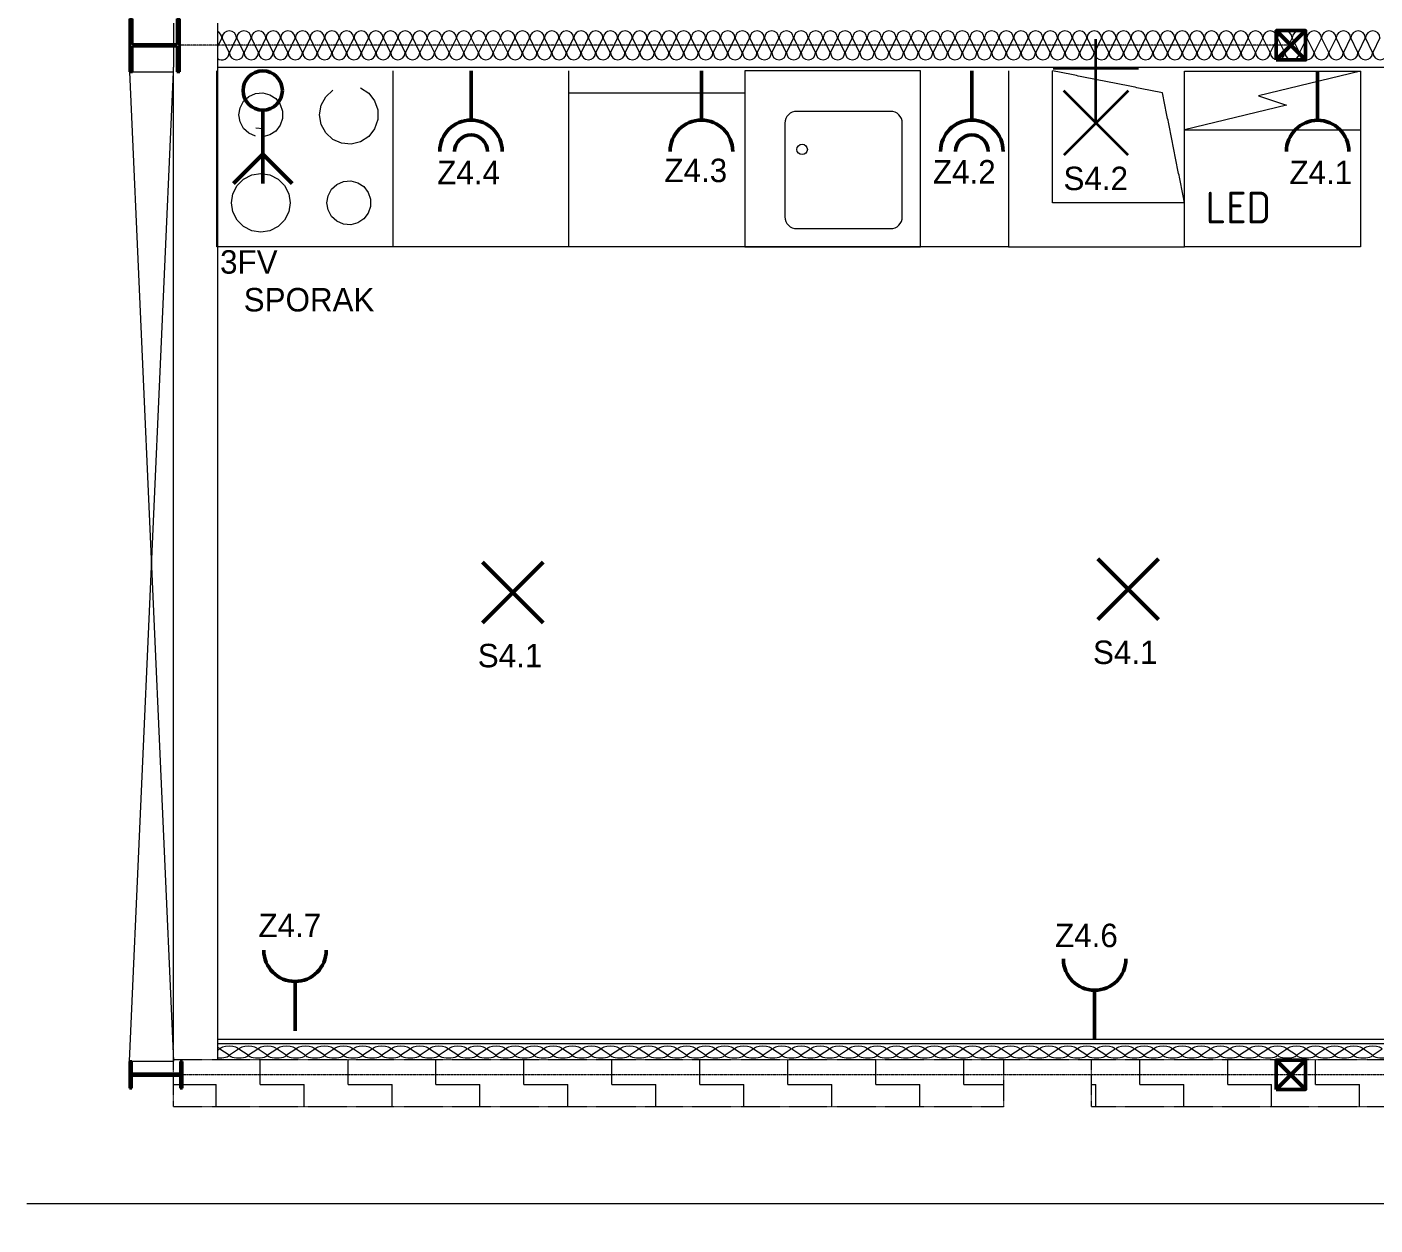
# Model space of a CAD drawing. Header units: millimetres. Extents: x -161860 to 123476, y 58544 to 168458.
# Drawn here: x -161860 to -126133, y 99152 to 130897 of the extents above; entities that cross this region are included whole.
import ezdxf
from ezdxf.enums import TextEntityAlignment as Align

# ---------------------------------------------------------------- set-up
doc = ezdxf.new("R2010")
doc.units = ezdxf.units.MM
doc.linetypes.add('Carkovana', pattern=[0.21, 0.15, -0.06])
doc.linetypes.add('Cerchovana 2x', pattern=[0.5, 0.3, -0.1, 0, -0.1])
for name, color, linetype, lineweight in [('_HS průvlaky', 255, 'Continuous', 5), ('_OP opláštění 1', 255, 'Continuous', 5), ('_V výplně 1', 255, 'Continuous', 5), ('DPS - OCEL SLOUPKY 5NP', 7, 'Continuous', 25), ('DPS 5NP kce návrh', 7, 'Continuous', 25), ('ELEKTRO', 7, 'Continuous', 50), ('ESI_rozpiska', 7, 'Continuous', 20), ('ESI_svítidla', 50, 'Continuous', 35)]:
    doc.layers.add(name, color=color, linetype=linetype, lineweight=lineweight)
doc.styles.add('ARIAL', font='arial.ttf')
doc.styles.add('Light 5.4_CT', font='isocp2.shx', dxfattribs={"height": 5.4})
pattern_1 = [(0, (-486715.6, -1652526.3), (1165.60705, 1165.60705), [1165.607, -1165.607]), (90, (-486715.6, -1652526.3), (-1165.60705, 1165.60705), [1165.607, -1165.607])]

# ---------------------------------------------------------------- blocks, each defined once
blk = doc.blocks.new('VZOROVÁ ČÁRA_41')
at = {"layer": 'DPS 5NP kce návrh', "color": 254, "linetype": 'Continuous', "lineweight": 13, "true_color": 0xf0f0b4, "transparency": 33554687}
for p, q in [((42.7696, 229.7682), (42.7551, 229.738)), ((42.7946, 229.7182), (42.7706, 229.7682)), ((42.8196, 229.7682), (42.7956, 229.7182)), ((42.8446, 229.7182), (42.8206, 229.7682)), ((42.8696, 229.7682), (42.8456, 229.7182)), ((42.8946, 229.7182), (42.8706, 229.7682)), ((42.9196, 229.7682), (42.8956, 229.7182)), ((42.9446, 229.7182), (42.9206, 229.7682)), ((42.9696, 229.7682), (42.9456, 229.7182)), ((42.9946, 229.7182), (42.9706, 229.7682)), ((43.0196, 229.7682), (42.9956, 229.7182)), ((43.0446, 229.7182), (43.0206, 229.7682)), ((43.0696, 229.7682), (43.0456, 229.7182)), ((43.0946, 229.7182), (43.0706, 229.7682)), ((43.1196, 229.7682), (43.0956, 229.7182)), ((43.1446, 229.7182), (43.1206, 229.7682)), ((43.1696, 229.7682), (43.1456, 229.7182)), ((43.1946, 229.7182), (43.1706, 229.7682)), ((43.2196, 229.7682), (43.1956, 229.7182)), ((43.2446, 229.7182), (43.2206, 229.7682)), ((43.2696, 229.7682), (43.2456, 229.7182)), ((43.2946, 229.7182), (43.2706, 229.7682)), ((43.3196, 229.7682), (43.2956, 229.7182)), ((43.3446, 229.7182), (43.3206, 229.7682)), ((43.3696, 229.7682), (43.3456, 229.7182)), ((43.3946, 229.7182), (43.3706, 229.7682)), ((43.4196, 229.7682), (43.3956, 229.7182)), ((43.4446, 229.7182), (43.4206, 229.7682)), ((43.4696, 229.7682), (43.4456, 229.7182)), ((43.4946, 229.7182), (43.4706, 229.7682)), ((43.5196, 229.7682), (43.4956, 229.7182)), ((43.5446, 229.7182), (43.5206, 229.7682)), ((43.5696, 229.7682), (43.5456, 229.7182)), ((43.5946, 229.7182), (43.5706, 229.7682)), ((43.6196, 229.7682), (43.5956, 229.7182)), ((43.6446, 229.7182), (43.6206, 229.7682)), ((43.6696, 229.7682), (43.6456, 229.7182)), ((43.6946, 229.7182), (43.6706, 229.7682)), ((43.7196, 229.7682), (43.6956, 229.7182)), ((43.7446, 229.7182), (43.7206, 229.7682)), ((43.7696, 229.7682), (43.7456, 229.7182)), ((43.7946, 229.7182), (43.7706, 229.7682)), ((43.8196, 229.7682), (43.7956, 229.7182)), ((43.8446, 229.7182), (43.8206, 229.7682)), ((43.8696, 229.7682), (43.8456, 229.7182)), ((43.8946, 229.7182), (43.8706, 229.7682)), ((43.9196, 229.7682), (43.8956, 229.7182)), ((43.9446, 229.7182), (43.9206, 229.7682)), ((43.9696, 229.7682), (43.9456, 229.7182)), ((43.9946, 229.7182), (43.9706, 229.7682)), ((44.0196, 229.7682), (43.9956, 229.7182)), ((44.0446, 229.7182), (44.0206, 229.7682)), ((44.0696, 229.7682), (44.0456, 229.7182)), ((44.0946, 229.7182), (44.0706, 229.7682)), ((44.1196, 229.7682), (44.0956, 229.7182)), ((44.1446, 229.7182), (44.1206, 229.7682)), ((44.1696, 229.7682), (44.1456, 229.7182)), ((44.1946, 229.7182), (44.1706, 229.7682)), ((44.2196, 229.7682), (44.1956, 229.7182)), ((44.2446, 229.7182), (44.2206, 229.7682)), ((44.2696, 229.7682), (44.2456, 229.7182)), ((44.2946, 229.7182), (44.2706, 229.7682)), ((44.3196, 229.7682), (44.2956, 229.7182)), ((44.3446, 229.7182), (44.3206, 229.7682)), ((44.3696, 229.7682), (44.3456, 229.7182)), ((44.3946, 229.7182), (44.3706, 229.7682)), ((44.4196, 229.7682), (44.3956, 229.7182)), ((44.4446, 229.7182), (44.4206, 229.7682)), ((44.4696, 229.7682), (44.4456, 229.7182)), ((44.4946, 229.7182), (44.4706, 229.7682)), ((44.5196, 229.7682), (44.4956, 229.7182)), ((44.5446, 229.7182), (44.5206, 229.7682)), ((44.5696, 229.7682), (44.5456, 229.7182)), ((44.5946, 229.7182), (44.5706, 229.7682)), ((44.6196, 229.7682), (44.5956, 229.7182)), ((44.6446, 229.7182), (44.6206, 229.7682)), ((44.6696, 229.7682), (44.6456, 229.7182)), ((44.6946, 229.7182), (44.6706, 229.7682)), ((44.7196, 229.7682), (44.6956, 229.7182)), ((44.7446, 229.7182), (44.7206, 229.7682)), ((44.7696, 229.7682), (44.7456, 229.7182)), ((44.7946, 229.7182), (44.7706, 229.7682)), ((44.8196, 229.7682), (44.7956, 229.7182)), ((44.8446, 229.7182), (44.8206, 229.7682)), ((44.8696, 229.7682), (44.8456, 229.7182)), ((44.8946, 229.7182), (44.8706, 229.7682)), ((44.9196, 229.7682), (44.8956, 229.7182)), ((44.9446, 229.7182), (44.9206, 229.7682)), ((44.9696, 229.7682), (44.9456, 229.7182)), ((44.9946, 229.7182), (44.9706, 229.7682)), ((45.0196, 229.7682), (44.9956, 229.7182)), ((45.0446, 229.7182), (45.0206, 229.7682)), ((45.0696, 229.7682), (45.0456, 229.7182)), ((45.0946, 229.7182), (45.0706, 229.7682)), ((45.1196, 229.7682), (45.0956, 229.7182)), ((45.1446, 229.7182), (45.1206, 229.7682)), ((45.1696, 229.7682), (45.1456, 229.7182)), ((45.1946, 229.7182), (45.1706, 229.7682)), ((45.2196, 229.7682), (45.1956, 229.7182)), ((45.2446, 229.7182), (45.2206, 229.7682)), ((45.2696, 229.7682), (45.2456, 229.7182)), ((45.2946, 229.7182), (45.2706, 229.7682)), ((45.3196, 229.7682), (45.2956, 229.7182)), ((45.3446, 229.7182), (45.3206, 229.7682)), ((45.3696, 229.7682), (45.3456, 229.7182)), ((45.3946, 229.7182), (45.3706, 229.7682)), ((45.4196, 229.7682), (45.3956, 229.7182)), ((45.4446, 229.7182), (45.4206, 229.7682)), ((45.4696, 229.7682), (45.4456, 229.7182)), ((45.4946, 229.7182), (45.4706, 229.7682)), ((45.5196, 229.7682), (45.4956, 229.7182)), ((45.5446, 229.7182), (45.5206, 229.7682)), ((45.5696, 229.7682), (45.5456, 229.7182)), ((45.5946, 229.7182), (45.5706, 229.7682)), ((45.6196, 229.7682), (45.5956, 229.7182)), ((45.6446, 229.7182), (45.6206, 229.7682)), ((45.6696, 229.7682), (45.6456, 229.7182)), ((45.6946, 229.7182), (45.6706, 229.7682)), ((45.7196, 229.7682), (45.6956, 229.7182)), ((45.7446, 229.7182), (45.7206, 229.7682)), ((45.7696, 229.7682), (45.7456, 229.7182)), ((45.7946, 229.7182), (45.7706, 229.7682)), ((45.8196, 229.7682), (45.7956, 229.7182)), ((45.8446, 229.7182), (45.8206, 229.7682)), ((45.8696, 229.7682), (45.8456, 229.7182)), ((45.8946, 229.7182), (45.8706, 229.7682)), ((45.9196, 229.7682), (45.8956, 229.7182)), ((45.9446, 229.7182), (45.9206, 229.7682)), ((45.9696, 229.7682), (45.9456, 229.7182)), ((45.9946, 229.7182), (45.9706, 229.7682)), ((46.0196, 229.7682), (45.9956, 229.7182)), ((46.0446, 229.7182), (46.0206, 229.7682)), ((46.0696, 229.7682), (46.0456, 229.7182)), ((46.0946, 229.7182), (46.0706, 229.7682)), ((46.1196, 229.7682), (46.0956, 229.7182)), ((46.1446, 229.7182), (46.1206, 229.7682)), ((46.1696, 229.7682), (46.1456, 229.7182)), ((46.1946, 229.7182), (46.1706, 229.7682)), ((46.2196, 229.7682), (46.1956, 229.7182)), ((46.2446, 229.7182), (46.2206, 229.7682)), ((46.2696, 229.7682), (46.2456, 229.7182)), ((46.2946, 229.7182), (46.2706, 229.7682)), ((46.3196, 229.7682), (46.2956, 229.7182)), ((46.3446, 229.7182), (46.3206, 229.7682)), ((46.3696, 229.7682), (46.3456, 229.7182)), ((46.3946, 229.7182), (46.3706, 229.7682)), ((46.4196, 229.7682), (46.3956, 229.7182)), ((46.4446, 229.7182), (46.4206, 229.7682)), ((46.4696, 229.7682), (46.4456, 229.7182)), ((46.4946, 229.7182), (46.4706, 229.7682)), ((46.5196, 229.7682), (46.4956, 229.7182)), ((46.5446, 229.7182), (46.5206, 229.7682)), ((46.5696, 229.7682), (46.5456, 229.7182)), ((46.5946, 229.7182), (46.5706, 229.7682)), ((46.6196, 229.7682), (46.5956, 229.7182)), ((46.6446, 229.7182), (46.6206, 229.7682)), ((46.6696, 229.7682), (46.6456, 229.7182)), ((46.6946, 229.7182), (46.6706, 229.7682)), ((46.7196, 229.7682), (46.6956, 229.7182))]:
    blk.add_line(p, q, dxfattribs=at)
for centre, start, end in [((42.7451, 229.7682), 360, 65.9113), ((42.7951, 229.7682), 90, 180), ((42.7951, 229.7682), 360, 90), ((42.8451, 229.7682), 90, 180), ((42.8451, 229.7682), 360, 90), ((42.8951, 229.7682), 90, 180), ((42.8951, 229.7682), 360, 90), ((42.9451, 229.7682), 90, 180), ((42.9451, 229.7682), 360, 90), ((42.9951, 229.7682), 90, 180), ((42.9951, 229.7682), 360, 90), ((43.0451, 229.7682), 90, 180), ((43.0451, 229.7682), 360, 90), ((43.0951, 229.7682), 90, 180), ((43.0951, 229.7682), 360, 90), ((43.1451, 229.7682), 90, 180), ((43.1451, 229.7682), 360, 90), ((43.1951, 229.7682), 90, 180), ((43.1951, 229.7682), 360, 90), ((43.2451, 229.7682), 90, 180), ((43.2451, 229.7682), 360, 90), ((43.2951, 229.7682), 90, 180), ((43.2951, 229.7682), 360, 90), ((43.3451, 229.7682), 90, 180), ((43.3451, 229.7682), 360, 90), ((43.3951, 229.7682), 90, 180), ((43.3951, 229.7682), 360, 90), ((43.4451, 229.7682), 90, 180), ((43.4451, 229.7682), 360, 90), ((43.4951, 229.7682), 90, 180), ((43.4951, 229.7682), 360, 90), ((43.5451, 229.7682), 90, 180), ((43.5451, 229.7682), 360, 90), ((43.5951, 229.7682), 90, 180), ((43.5951, 229.7682), 360, 90), ((43.6451, 229.7682), 90, 180), ((43.6451, 229.7682), 360, 90), ((43.6951, 229.7682), 90, 180), ((43.6951, 229.7682), 360, 90), ((43.7451, 229.7682), 90, 180), ((43.7451, 229.7682), 360, 90), ((43.7951, 229.7682), 90, 180), ((43.7951, 229.7682), 360, 90), ((43.8451, 229.7682), 90, 180), ((43.8451, 229.7682), 360, 90), ((43.8951, 229.7682), 90, 180), ((43.8951, 229.7682), 360, 90), ((43.9451, 229.7682), 90, 180), ((43.9451, 229.7682), 360, 90), ((43.9951, 229.7682), 90, 180), ((43.9951, 229.7682), 360, 90), ((44.0451, 229.7682), 90, 180), ((44.0451, 229.7682), 360, 90), ((44.0951, 229.7682), 90, 180), ((44.0951, 229.7682), 360, 90), ((44.1451, 229.7682), 90, 180), ((44.1451, 229.7682), 360, 90), ((44.1951, 229.7682), 90, 180), ((44.1951, 229.7682), 360, 90), ((44.2451, 229.7682), 90, 180), ((44.2451, 229.7682), 360, 90), ((44.2951, 229.7682), 90, 180), ((44.2951, 229.7682), 360, 90), ((44.3451, 229.7682), 90, 180), ((44.3451, 229.7682), 360, 90), ((44.3951, 229.7682), 90, 180), ((44.3951, 229.7682), 360, 90), ((44.4451, 229.7682), 90, 180), ((44.4451, 229.7682), 360, 90), ((44.4951, 229.7682), 90, 180), ((44.4951, 229.7682), 360, 90), ((44.5451, 229.7682), 90, 180), ((44.5451, 229.7682), 360, 90), ((44.5951, 229.7682), 90, 180), ((44.5951, 229.7682), 360, 90), ((44.6451, 229.7682), 90, 180), ((44.6451, 229.7682), 360, 90), ((44.6951, 229.7682), 90, 180), ((44.6951, 229.7682), 360, 90), ((44.7451, 229.7682), 90, 180), ((44.7451, 229.7682), 360, 90), ((44.7951, 229.7682), 90, 180), ((44.7951, 229.7682), 360, 90), ((44.8451, 229.7682), 90, 180), ((44.8451, 229.7682), 360, 90), ((44.8951, 229.7682), 90, 180), ((44.8951, 229.7682), 360, 90), ((44.9451, 229.7682), 90, 180), ((44.9451, 229.7682), 360, 90), ((44.9951, 229.7682), 90, 180), ((44.9951, 229.7682), 360, 90), ((45.0451, 229.7682), 90, 180), ((45.0451, 229.7682), 360, 90), ((45.0951, 229.7682), 90, 180), ((45.0951, 229.7682), 360, 90), ((45.1451, 229.7682), 90, 180), ((45.1451, 229.7682), 360, 90), ((45.1951, 229.7682), 90, 180), ((45.1951, 229.7682), 360, 90), ((45.2451, 229.7682), 90, 180), ((45.2451, 229.7682), 360, 90), ((45.2951, 229.7682), 90, 180), ((45.2951, 229.7682), 360, 90), ((45.3451, 229.7682), 90, 180), ((45.3451, 229.7682), 360, 90), ((45.3951, 229.7682), 90, 180), ((45.3951, 229.7682), 360, 90), ((45.4451, 229.7682), 90, 180), ((45.4451, 229.7682), 360, 90), ((45.4951, 229.7682), 90, 180), ((45.4951, 229.7682), 360, 90), ((45.5451, 229.7682), 90, 180), ((45.5451, 229.7682), 360, 90), ((45.5951, 229.7682), 90, 180), ((45.5951, 229.7682), 360, 90), ((45.6451, 229.7682), 90, 180), ((45.6451, 229.7682), 360, 90), ((45.6951, 229.7682), 90, 180), ((45.6951, 229.7682), 360, 90), ((45.7451, 229.7682), 90, 180), ((45.7451, 229.7682), 360, 90), ((45.7951, 229.7682), 90, 180), ((45.7951, 229.7682), 360, 90), ((45.8451, 229.7682), 90, 180), ((45.8451, 229.7682), 360, 90), ((45.8951, 229.7682), 90, 180), ((45.8951, 229.7682), 360, 90), ((45.9451, 229.7682), 90, 180), ((45.9451, 229.7682), 360, 90), ((45.9951, 229.7682), 90, 180), ((45.9951, 229.7682), 360, 90), ((46.0451, 229.7682), 90, 180), ((46.0451, 229.7682), 360, 90), ((46.0951, 229.7682), 90, 180), ((46.0951, 229.7682), 360, 90), ((46.1451, 229.7682), 90, 180), ((46.1451, 229.7682), 360, 90), ((46.1951, 229.7682), 90, 180), ((46.1951, 229.7682), 360, 90), ((46.2451, 229.7682), 90, 180), ((46.2451, 229.7682), 360, 90), ((46.2951, 229.7682), 90, 180), ((46.2951, 229.7682), 360, 90), ((46.3451, 229.7682), 90, 180), ((46.3451, 229.7682), 360, 90), ((46.3951, 229.7682), 90, 180), ((46.3951, 229.7682), 360, 90), ((46.4451, 229.7682), 90, 180), ((46.4451, 229.7682), 360, 90), ((46.4951, 229.7682), 90, 180), ((46.4951, 229.7682), 360, 90), ((46.5451, 229.7682), 90, 180), ((46.5451, 229.7682), 360, 90), ((46.5951, 229.7682), 90, 180), ((46.5951, 229.7682), 360, 90), ((46.6451, 229.7682), 90, 180), ((46.6451, 229.7682), 360, 90), ((46.6951, 229.7682), 90, 180), ((46.6951, 229.7682), 360, 90), ((42.7701, 229.7182), 232.2471, 360), ((42.8201, 229.7182), 180, 360), ((42.8701, 229.7182), 180, 360), ((42.9201, 229.7182), 180, 360), ((42.9701, 229.7182), 180, 360), ((43.0201, 229.7182), 180, 360), ((43.0701, 229.7182), 180, 360), ((43.1201, 229.7182), 180, 360), ((43.1701, 229.7182), 180, 360), ((43.2201, 229.7182), 180, 360), ((43.2701, 229.7182), 180, 360), ((43.3201, 229.7182), 180, 360), ((43.3701, 229.7182), 180, 360), ((43.4201, 229.7182), 180, 360), ((43.4701, 229.7182), 180, 360), ((43.5201, 229.7182), 180, 360), ((43.5701, 229.7182), 180, 360), ((43.6201, 229.7182), 180, 360), ((43.6701, 229.7182), 180, 360), ((43.7201, 229.7182), 180, 360), ((43.7701, 229.7182), 180, 360), ((43.8201, 229.7182), 180, 360), ((43.8701, 229.7182), 180, 360), ((43.9201, 229.7182), 180, 360), ((43.9701, 229.7182), 180, 360), ((44.0201, 229.7182), 180, 360), ((44.0701, 229.7182), 180, 360), ((44.1201, 229.7182), 180, 360), ((44.1701, 229.7182), 180, 360), ((44.2201, 229.7182), 180, 360), ((44.2701, 229.7182), 180, 360), ((44.3201, 229.7182), 180, 360), ((44.3701, 229.7182), 180, 360), ((44.4201, 229.7182), 180, 360), ((44.4701, 229.7182), 180, 360), ((44.5201, 229.7182), 180, 360), ((44.5701, 229.7182), 180, 360), ((44.6201, 229.7182), 180, 360), ((44.6701, 229.7182), 180, 360), ((44.7201, 229.7182), 180, 360), ((44.7701, 229.7182), 180, 360), ((44.8201, 229.7182), 180, 360), ((44.8701, 229.7182), 180, 360), ((44.9201, 229.7182), 180, 360), ((44.9701, 229.7182), 180, 360), ((45.0201, 229.7182), 180, 360), ((45.0701, 229.7182), 180, 360), ((45.1201, 229.7182), 180, 360), ((45.1701, 229.7182), 180, 360), ((45.2201, 229.7182), 180, 360), ((45.2701, 229.7182), 180, 360), ((45.3201, 229.7182), 180, 360), ((45.3701, 229.7182), 180, 360), ((45.4201, 229.7182), 180, 360), ((45.4701, 229.7182), 180, 360), ((45.5201, 229.7182), 180, 360), ((45.5701, 229.7182), 180, 360), ((45.6201, 229.7182), 180, 360), ((45.6701, 229.7182), 180, 360), ((45.7201, 229.7182), 180, 360), ((45.7701, 229.7182), 180, 360), ((45.8201, 229.7182), 180, 360), ((45.8701, 229.7182), 180, 360), ((45.9201, 229.7182), 180, 360), ((45.9701, 229.7182), 180, 360), ((46.0201, 229.7182), 180, 360), ((46.0701, 229.7182), 180, 360), ((46.1201, 229.7182), 180, 360), ((46.1701, 229.7182), 180, 360), ((46.2201, 229.7182), 180, 360), ((46.2701, 229.7182), 180, 360), ((46.3201, 229.7182), 180, 360), ((46.3701, 229.7182), 180, 360), ((46.4201, 229.7182), 180, 360), ((46.4701, 229.7182), 180, 360), ((46.5201, 229.7182), 180, 360), ((46.5701, 229.7182), 180, 360), ((46.6201, 229.7182), 180, 360), ((46.6701, 229.7182), 180, 360), ((46.7201, 229.7182), 180, 360)]:
    blk.add_arc(centre, 0.0245, start, end, dxfattribs=at)
blk = doc.blocks.new('VZOROVÁ ČÁRA_60')
at = {"layer": 'DPS 5NP kce návrh', "color": 254, "linetype": 'Continuous', "lineweight": 13, "true_color": 0xf0f0b4, "transparency": 33554687}
for p, q in [((42.762, 226.3202), (42.7551, 226.3158)), ((42.7945, 226.3002), (42.7633, 226.3202)), ((42.827, 226.3202), (42.7958, 226.3002)), ((42.8595, 226.3002), (42.8283, 226.3202)), ((42.892, 226.3202), (42.8608, 226.3002)), ((42.9245, 226.3002), (42.8933, 226.3202)), ((42.957, 226.3202), (42.9258, 226.3002)), ((42.9895, 226.3002), (42.9583, 226.3202)), ((43.022, 226.3202), (42.9908, 226.3002)), ((43.0545, 226.3002), (43.0233, 226.3202)), ((43.087, 226.3202), (43.0558, 226.3002)), ((43.1195, 226.3002), (43.0883, 226.3202)), ((43.152, 226.3202), (43.1208, 226.3002)), ((43.1845, 226.3002), (43.1533, 226.3202)), ((43.217, 226.3202), (43.1858, 226.3002)), ((43.2495, 226.3002), (43.2183, 226.3202)), ((43.282, 226.3202), (43.2508, 226.3002)), ((43.3145, 226.3002), (43.2833, 226.3202)), ((43.347, 226.3202), (43.3158, 226.3002)), ((43.3795, 226.3002), (43.3483, 226.3202)), ((43.412, 226.3202), (43.3808, 226.3002)), ((43.4445, 226.3002), (43.4133, 226.3202)), ((43.477, 226.3202), (43.4458, 226.3002)), ((43.5095, 226.3002), (43.4783, 226.3202)), ((43.542, 226.3202), (43.5108, 226.3002)), ((43.5745, 226.3002), (43.5433, 226.3202)), ((43.607, 226.3202), (43.5758, 226.3002)), ((43.6395, 226.3002), (43.6083, 226.3202)), ((43.672, 226.3202), (43.6408, 226.3002)), ((43.7045, 226.3002), (43.6733, 226.3202)), ((43.737, 226.3202), (43.7058, 226.3002)), ((43.7695, 226.3002), (43.7383, 226.3202)), ((43.802, 226.3202), (43.7708, 226.3002)), ((43.8345, 226.3002), (43.8033, 226.3202)), ((43.867, 226.3202), (43.8358, 226.3002)), ((43.8995, 226.3002), (43.8683, 226.3202)), ((43.932, 226.3202), (43.9008, 226.3002)), ((43.9645, 226.3002), (43.9333, 226.3202)), ((43.997, 226.3202), (43.9658, 226.3002)), ((44.0295, 226.3002), (43.9983, 226.3202)), ((44.062, 226.3202), (44.0308, 226.3002)), ((44.0945, 226.3002), (44.0633, 226.3202)), ((44.127, 226.3202), (44.0958, 226.3002)), ((44.1595, 226.3002), (44.1283, 226.3202)), ((44.192, 226.3202), (44.1608, 226.3002)), ((44.2245, 226.3002), (44.1933, 226.3202)), ((44.257, 226.3202), (44.2258, 226.3002)), ((44.2895, 226.3002), (44.2583, 226.3202)), ((44.322, 226.3202), (44.2908, 226.3002)), ((44.3545, 226.3002), (44.3233, 226.3202)), ((44.387, 226.3202), (44.3558, 226.3002)), ((44.4195, 226.3002), (44.3883, 226.3202)), ((44.452, 226.3202), (44.4208, 226.3002)), ((44.4845, 226.3002), (44.4533, 226.3202)), ((44.517, 226.3202), (44.4858, 226.3002)), ((44.5495, 226.3002), (44.5183, 226.3202)), ((44.582, 226.3202), (44.5508, 226.3002)), ((44.6145, 226.3002), (44.5833, 226.3202)), ((44.647, 226.3202), (44.6158, 226.3002)), ((44.6795, 226.3002), (44.6483, 226.3202)), ((44.712, 226.3202), (44.6808, 226.3002)), ((44.7445, 226.3002), (44.7133, 226.3202)), ((44.777, 226.3202), (44.7458, 226.3002)), ((44.8095, 226.3002), (44.7783, 226.3202)), ((44.842, 226.3202), (44.8108, 226.3002)), ((44.8745, 226.3002), (44.8433, 226.3202)), ((44.907, 226.3202), (44.8758, 226.3002)), ((44.9395, 226.3002), (44.9083, 226.3202)), ((44.972, 226.3202), (44.9408, 226.3002)), ((45.0045, 226.3002), (44.9733, 226.3202)), ((45.037, 226.3202), (45.0058, 226.3002)), ((45.0695, 226.3002), (45.0383, 226.3202)), ((45.102, 226.3202), (45.0708, 226.3002)), ((45.1345, 226.3002), (45.1033, 226.3202)), ((45.167, 226.3202), (45.1358, 226.3002)), ((45.1995, 226.3002), (45.1683, 226.3202)), ((45.232, 226.3202), (45.2008, 226.3002)), ((45.2645, 226.3002), (45.2333, 226.3202)), ((45.297, 226.3202), (45.2658, 226.3002)), ((45.3295, 226.3002), (45.2983, 226.3202)), ((45.362, 226.3202), (45.3308, 226.3002)), ((45.3945, 226.3002), (45.3633, 226.3202)), ((45.427, 226.3202), (45.3958, 226.3002)), ((45.4595, 226.3002), (45.4283, 226.3202)), ((45.492, 226.3202), (45.4608, 226.3002)), ((45.5245, 226.3002), (45.4933, 226.3202)), ((45.557, 226.3202), (45.5258, 226.3002)), ((45.5895, 226.3002), (45.5583, 226.3202)), ((45.622, 226.3202), (45.5908, 226.3002)), ((45.6545, 226.3002), (45.6233, 226.3202)), ((45.687, 226.3202), (45.6558, 226.3002)), ((45.7195, 226.3002), (45.6883, 226.3202)), ((45.752, 226.3202), (45.7208, 226.3002)), ((45.7845, 226.3002), (45.7533, 226.3202)), ((45.817, 226.3202), (45.7858, 226.3002)), ((45.8495, 226.3002), (45.8183, 226.3202)), ((45.882, 226.3202), (45.8508, 226.3002)), ((45.9145, 226.3002), (45.8833, 226.3202)), ((45.947, 226.3202), (45.9158, 226.3002)), ((45.9795, 226.3002), (45.9483, 226.3202)), ((46.012, 226.3202), (45.9808, 226.3002)), ((46.0445, 226.3002), (46.0133, 226.3202)), ((46.077, 226.3202), (46.0458, 226.3002)), ((46.1095, 226.3002), (46.0783, 226.3202)), ((46.142, 226.3202), (46.1108, 226.3002)), ((46.1745, 226.3002), (46.1433, 226.3202)), ((46.207, 226.3202), (46.1758, 226.3002)), ((46.2395, 226.3002), (46.2083, 226.3202)), ((46.272, 226.3202), (46.2408, 226.3002)), ((46.3045, 226.3002), (46.2733, 226.3202)), ((46.337, 226.3202), (46.3058, 226.3002)), ((46.3695, 226.3002), (46.3383, 226.3202)), ((46.402, 226.3202), (46.3708, 226.3002)), ((46.4345, 226.3002), (46.4033, 226.3202)), ((46.467, 226.3202), (46.4358, 226.3002)), ((46.4995, 226.3002), (46.4683, 226.3202)), ((46.532, 226.3202), (46.5008, 226.3002)), ((46.5645, 226.3002), (46.5333, 226.3202)), ((46.597, 226.3202), (46.5658, 226.3002)), ((46.6295, 226.3002), (46.5983, 226.3202)), ((46.662, 226.3202), (46.6308, 226.3002)), ((46.6945, 226.3002), (46.6633, 226.3202)), ((46.727, 226.3202), (46.6958, 226.3002))]:
    blk.add_line(p, q, dxfattribs=at)
for centre, start_param, end_param in [((42.7301, 226.3202), 3.141593, 3.809711), ((42.7626, 226.3002), 1.333146, 3.141593), ((42.7951, 226.3202), 4.712389, 6.283185), ((42.7951, 226.3202), 3.141593, 4.712389), ((42.8276, 226.3002), 0, 3.141593), ((42.8601, 226.3202), 4.712389, 6.283185), ((42.8601, 226.3202), 3.141593, 4.712389), ((42.8926, 226.3002), 0, 3.141593), ((42.9251, 226.3202), 4.712389, 6.283185), ((42.9251, 226.3202), 3.141593, 4.712389), ((42.9576, 226.3002), 0, 3.141593), ((42.9901, 226.3202), 4.712389, 6.283185), ((42.9901, 226.3202), 3.141593, 4.712389), ((43.0226, 226.3002), 0, 3.141593), ((43.0551, 226.3202), 4.712389, 6.283185), ((43.0551, 226.3202), 3.141593, 4.712389), ((43.0876, 226.3002), 0, 3.141593), ((43.1201, 226.3202), 4.712389, 6.283185), ((43.1201, 226.3202), 3.141593, 4.712389), ((43.1526, 226.3002), 0, 3.141593), ((43.1851, 226.3202), 4.712389, 6.283185), ((43.1851, 226.3202), 3.141593, 4.712389), ((43.2176, 226.3002), 0, 3.141593), ((43.2501, 226.3202), 4.712389, 6.283185), ((43.2501, 226.3202), 3.141593, 4.712389), ((43.2826, 226.3002), 0, 3.141593), ((43.3151, 226.3202), 4.712389, 6.283185), ((43.3151, 226.3202), 3.141593, 4.712389), ((43.3476, 226.3002), 0, 3.141593), ((43.3801, 226.3202), 4.712389, 6.283185), ((43.3801, 226.3202), 3.141593, 4.712389), ((43.4126, 226.3002), 0, 3.141593), ((43.4451, 226.3202), 4.712389, 6.283185), ((43.4451, 226.3202), 3.141593, 4.712389), ((43.4776, 226.3002), 0, 3.141593), ((43.5101, 226.3202), 4.712389, 6.283185), ((43.5101, 226.3202), 3.141593, 4.712389), ((43.5426, 226.3002), 0, 3.141593), ((43.5751, 226.3202), 4.712389, 6.283185), ((43.5751, 226.3202), 3.141593, 4.712389), ((43.6076, 226.3002), 0, 3.141593), ((43.6401, 226.3202), 4.712389, 6.283185), ((43.6401, 226.3202), 3.141593, 4.712389), ((43.6726, 226.3002), 0, 3.141593), ((43.7051, 226.3202), 4.712389, 6.283185), ((43.7051, 226.3202), 3.141593, 4.712389), ((43.7376, 226.3002), 0, 3.141593), ((43.7701, 226.3202), 4.712389, 6.283185), ((43.7701, 226.3202), 3.141593, 4.712389), ((43.8026, 226.3002), 0, 3.141593), ((43.8351, 226.3202), 4.712389, 6.283185), ((43.8351, 226.3202), 3.141593, 4.712389), ((43.8676, 226.3002), 0, 3.141593), ((43.9001, 226.3202), 4.712389, 6.283185), ((43.9001, 226.3202), 3.141593, 4.712389), ((43.9326, 226.3002), 0, 3.141593), ((43.9651, 226.3202), 4.712389, 6.283185), ((43.9651, 226.3202), 3.141593, 4.712389), ((43.9976, 226.3002), 0, 3.141593), ((44.0301, 226.3202), 4.712389, 6.283185), ((44.0301, 226.3202), 3.141593, 4.712389), ((44.0626, 226.3002), 0, 3.141593), ((44.0951, 226.3202), 4.712389, 6.283185), ((44.0951, 226.3202), 3.141593, 4.712389), ((44.1276, 226.3002), 0, 3.141593), ((44.1601, 226.3202), 4.712389, 6.283185), ((44.1601, 226.3202), 3.141593, 4.712389), ((44.1926, 226.3002), 0, 3.141593), ((44.2251, 226.3202), 4.712389, 6.283185), ((44.2251, 226.3202), 3.141593, 4.712389), ((44.2576, 226.3002), 0, 3.141593), ((44.2901, 226.3202), 4.712389, 6.283185), ((44.2901, 226.3202), 3.141593, 4.712389), ((44.3226, 226.3002), 0, 3.141593), ((44.3551, 226.3202), 4.712389, 6.283185), ((44.3551, 226.3202), 3.141593, 4.712389), ((44.3876, 226.3002), 0, 3.141593), ((44.4201, 226.3202), 4.712389, 6.283185), ((44.4201, 226.3202), 3.141593, 4.712389), ((44.4526, 226.3002), 0, 3.141593), ((44.4851, 226.3202), 4.712389, 6.283185), ((44.4851, 226.3202), 3.141593, 4.712389), ((44.5176, 226.3002), 0, 3.141593), ((44.5501, 226.3202), 4.712389, 6.283185), ((44.5501, 226.3202), 3.141593, 4.712389), ((44.5826, 226.3002), 0, 3.141593), ((44.6151, 226.3202), 4.712389, 6.283185), ((44.6151, 226.3202), 3.141593, 4.712389), ((44.6476, 226.3002), 0, 3.141593), ((44.6801, 226.3202), 4.712389, 6.283185), ((44.6801, 226.3202), 3.141593, 4.712389), ((44.7126, 226.3002), 0, 3.141593), ((44.7451, 226.3202), 4.712389, 6.283185), ((44.7451, 226.3202), 3.141593, 4.712389), ((44.7776, 226.3002), 0, 3.141593), ((44.8101, 226.3202), 4.712389, 6.283185), ((44.8101, 226.3202), 3.141593, 4.712389), ((44.8426, 226.3002), 0, 3.141593), ((44.8751, 226.3202), 4.712389, 6.283185), ((44.8751, 226.3202), 3.141593, 4.712389), ((44.9076, 226.3002), 0, 3.141593), ((44.9401, 226.3202), 4.712389, 6.283185), ((44.9401, 226.3202), 3.141593, 4.712389), ((44.9726, 226.3002), 0, 3.141593), ((45.0051, 226.3202), 4.712389, 6.283185), ((45.0051, 226.3202), 3.141593, 4.712389), ((45.0376, 226.3002), 0, 3.141593), ((45.0701, 226.3202), 4.712389, 6.283185), ((45.0701, 226.3202), 3.141593, 4.712389), ((45.1026, 226.3002), 0, 3.141593), ((45.1351, 226.3202), 4.712389, 6.283185), ((45.1351, 226.3202), 3.141593, 4.712389), ((45.1676, 226.3002), 0, 3.141593), ((45.2001, 226.3202), 4.712389, 6.283185), ((45.2001, 226.3202), 3.141593, 4.712389), ((45.2326, 226.3002), 0, 3.141593), ((45.2651, 226.3202), 4.712389, 6.283185), ((45.2651, 226.3202), 3.141593, 4.712389), ((45.2976, 226.3002), 0, 3.141593), ((45.3301, 226.3202), 4.712389, 6.283185), ((45.3301, 226.3202), 3.141593, 4.712389), ((45.3626, 226.3002), 0, 3.141593), ((45.3951, 226.3202), 4.712389, 6.283185), ((45.3951, 226.3202), 3.141593, 4.712389), ((45.4276, 226.3002), 0, 3.141593), ((45.4601, 226.3202), 4.712389, 6.283185), ((45.4601, 226.3202), 3.141593, 4.712389), ((45.4926, 226.3002), 0, 3.141593), ((45.5251, 226.3202), 4.712389, 6.283185), ((45.5251, 226.3202), 3.141593, 4.712389), ((45.5576, 226.3002), 0, 3.141593), ((45.5901, 226.3202), 4.712389, 6.283185), ((45.5901, 226.3202), 3.141593, 4.712389), ((45.6226, 226.3002), 0, 3.141593), ((45.6551, 226.3202), 4.712389, 6.283185), ((45.6551, 226.3202), 3.141593, 4.712389), ((45.6876, 226.3002), 0, 3.141593), ((45.7201, 226.3202), 4.712389, 6.283185), ((45.7201, 226.3202), 3.141593, 4.712389), ((45.7526, 226.3002), 0, 3.141593), ((45.7851, 226.3202), 4.712389, 6.283185), ((45.7851, 226.3202), 3.141593, 4.712389), ((45.8176, 226.3002), 0, 3.141593), ((45.8501, 226.3202), 4.712389, 6.283185), ((45.8501, 226.3202), 3.141593, 4.712389), ((45.8826, 226.3002), 0, 3.141593), ((45.9151, 226.3202), 4.712389, 6.283185), ((45.9151, 226.3202), 3.141593, 4.712389), ((45.9476, 226.3002), 0, 3.141593), ((45.9801, 226.3202), 4.712389, 6.283185), ((45.9801, 226.3202), 3.141593, 4.712389), ((46.0126, 226.3002), 0, 3.141593), ((46.0451, 226.3202), 4.712389, 6.283185), ((46.0451, 226.3202), 3.141593, 4.712389), ((46.0776, 226.3002), 0, 3.141593), ((46.1101, 226.3202), 4.712389, 6.283185), ((46.1101, 226.3202), 3.141593, 4.712389), ((46.1426, 226.3002), 0, 3.141593), ((46.1751, 226.3202), 4.712389, 6.283185), ((46.1751, 226.3202), 3.141593, 4.712389), ((46.2076, 226.3002), 0, 3.141593), ((46.2401, 226.3202), 4.712389, 6.283185), ((46.2401, 226.3202), 3.141593, 4.712389), ((46.2726, 226.3002), 0, 3.141593), ((46.3051, 226.3202), 4.712389, 6.283185), ((46.3051, 226.3202), 3.141593, 4.712389), ((46.3376, 226.3002), 0, 3.141593), ((46.3701, 226.3202), 4.712389, 6.283185), ((46.3701, 226.3202), 3.141593, 4.712389), ((46.4026, 226.3002), 0, 3.141593), ((46.4351, 226.3202), 4.712389, 6.283185), ((46.4351, 226.3202), 3.141593, 4.712389), ((46.4676, 226.3002), 0, 3.141593), ((46.5001, 226.3202), 4.712389, 6.283185), ((46.5001, 226.3202), 3.141593, 4.712389), ((46.5326, 226.3002), 0, 3.141593), ((46.5651, 226.3202), 4.712389, 6.283185), ((46.5651, 226.3202), 3.141593, 4.712389), ((46.5976, 226.3002), 0, 3.141593), ((46.6301, 226.3202), 4.712389, 6.283185), ((46.6301, 226.3202), 3.141593, 4.712389), ((46.6626, 226.3002), 0, 3.141593), ((46.6951, 226.3202), 4.712389, 6.283185), ((46.6951, 226.3202), 3.141593, 4.712389), ((46.7276, 226.3002), 0, 3.141593)]:
    blk.add_ellipse(centre, major_axis=(-0.0319, 0), ratio=0.307692, start_param=start_param, end_param=end_param, dxfattribs=at)
blk = doc.blocks.new('KOMPLEXNÍ OBJEKT_14')
at = {"layer": 'DPS - OCEL SLOUPKY 5NP', "color": 7, "linetype": 'Continuous', "lineweight": 50, "transparency": 33554687}
for p, q in [((46.3659, 229.7932), (46.4659, 229.6932)), ((46.4659, 229.7932), (46.3659, 229.6932)), ((46.4659, 229.6932), (46.4659, 229.7932))]:
    blk.add_line(p, q, dxfattribs=at)
blk.add_lwpolyline([(46.3659, 229.6932), (46.4659, 229.6932), (46.4659, 229.7932), (46.3659, 229.7932), (46.3659, 229.6932)], close=True, dxfattribs=at)
blk = doc.blocks.new('KOMPLEXNÍ OBJEKT_15')
at = {"layer": 'DPS - OCEL SLOUPKY 5NP', "color": 7, "linetype": 'Continuous', "lineweight": 50, "transparency": 33554687}
for p, q in [((46.3659, 226.2832), (46.4659, 226.1832)), ((46.4659, 226.2832), (46.3659, 226.1832)), ((46.4659, 226.1832), (46.4659, 226.2832))]:
    blk.add_line(p, q, dxfattribs=at)
blk.add_lwpolyline([(46.3659, 226.1832), (46.4659, 226.1832), (46.4659, 226.2832), (46.3659, 226.2832), (46.3659, 226.1832)], close=True, dxfattribs=at)
blk = doc.blocks.new('KOMPLEXNÍ OBJEKT_30')
at = {"layer": 'DPS - OCEL SLOUPKY 5NP', "color": 250, "linetype": 'Continuous', "lineweight": 35, "true_color": 0x2d2d2d, "transparency": 33554687}
for p, q in [((42.4631, 226.2787), (42.4551, 226.2787)), ((42.4551, 226.2787), (42.4551, 226.1877)), ((42.4631, 226.2359), (42.4631, 226.2787)), ((42.6351, 226.2787), (42.6271, 226.2787)), ((42.6271, 226.2787), (42.6271, 226.2359)), ((42.6351, 226.1877), (42.6351, 226.2787)), ((42.6271, 226.2359), (42.4631, 226.2359)), ((42.4631, 226.1877), (42.4631, 226.2306)), ((42.4631, 226.2306), (42.6271, 226.2306)), ((42.6271, 226.2306), (42.6271, 226.1877)), ((42.4551, 226.1877), (42.4631, 226.1877)), ((42.6271, 226.1877), (42.6351, 226.1877))]:
    blk.add_line(p, q, dxfattribs=at)
blk = doc.blocks.new('KOMPLEXNÍ OBJEKT_37')
at = {"layer": 'DPS - OCEL SLOUPKY 5NP', "color": 250, "linetype": 'Continuous', "lineweight": 35, "true_color": 0x2d2d2d, "transparency": 33554687}
for p, q in [((42.4647, 229.8332), (42.4552, 229.8332)), ((42.4552, 229.8332), (42.4552, 229.6532)), ((42.4647, 229.7462), (42.4647, 229.8332)), ((42.6262, 229.8332), (42.6167, 229.8332)), ((42.6167, 229.8332), (42.6167, 229.7462)), ((42.6262, 229.6532), (42.6262, 229.8332)), ((42.6167, 229.7462), (42.4647, 229.7462)), ((42.4647, 229.6532), (42.4647, 229.7402)), ((42.4647, 229.7402), (42.6167, 229.7402)), ((42.6167, 229.7402), (42.6167, 229.6532)), ((42.4552, 229.6532), (42.4647, 229.6532)), ((42.6167, 229.6532), (42.6262, 229.6532))]:
    blk.add_line(p, q, dxfattribs=at)
blk = doc.blocks.new('nsv')
at = {"layer": 'ESI_svítidla'}
for p, q in [((52789.7, 11002.4), (52789.7, 10711.4)), ((52866.2, 10966.4), (53085.3, 10747.4)), ((53085.3, 10966.4), (52866.2, 10747.4)), ((52975.8, 10856.9), (52689, 10856.9))]:
    blk.add_line(p, q, dxfattribs=at)

msp = doc.modelspace()

# ---------------------------------------------------------------- hatches: boundary and pattern name
at = {"layer": '_V výplně 1', "linetype": 'Continuous', "lineweight": 9, "transparency": 33554687}
h = msp.add_hatch(dxfattribs=at)
h.set_pattern_fill('VZOR', color=256, scale=1165.607048, style=0, pattern_type=2)
h.set_pattern_definition(pattern_1)
h.paths.add_polyline_path([(-157974, 103525), (-157974, 102281), (-135983, 102281), (-135983, 103525)], flags=0)
h = msp.add_hatch(dxfattribs=at)
h.set_pattern_fill('VZOR', color=256, scale=1165.607048, style=0, pattern_type=2)
h.set_pattern_definition(pattern_1)
h.paths.add_polyline_path([(-133652, 103525), (-133652, 102281), (-109019, 102281), (-109019, 103525)], flags=0)

# ---------------------------------------------------------------- linework, layer by layer
at = {"layer": '_HS průvlaky', "color": 7, "linetype": 'Continuous', "lineweight": 5, "extrusion": (0, 0, -1)}
for p, q in [((-156826, 125072), (-156826, 129734)), ((-152164, 129734), (-152164, 125072)), ((-156121, 128927), (-155979, 129057)), ((-155979, 129057), (-155804, 129134)), ((-155804, 129134), (-155612, 129149)), ((-155612, 129149), (-155427, 129103)), ((-155427, 129103), (-155266, 128998)), ((-155266, 128998), (-155148, 128846)), ((-154064, 128821), (-153942, 129046)), ((-153942, 129046), (-153754, 129219)), ((-153017, 129281), (-152803, 129141)), ((-152803, 129141), (-152646, 128939)), ((-156243, 128569), (-156211, 128758)), ((-156211, 128758), (-156121, 128927)), ((-155148, 128846), (-155086, 128664)), ((-155086, 128664), (-155086, 128473)), ((-154106, 128569), (-154064, 128821)), ((-152646, 128939), (-152563, 128697)), ((-152563, 128697), (-152563, 128441)), ((-156211, 128379), (-156243, 128569)), ((-156121, 128211), (-156211, 128379)), ((-155148, 128291), (-155266, 128140)), ((-155086, 128473), (-155148, 128291)), ((-154064, 128316), (-154106, 128569)), ((-153942, 128092), (-154064, 128316)), ((-152563, 128441), (-152646, 128199)), ((-155979, 128081), (-156121, 128211)), ((-155804, 128004), (-155979, 128081)), ((-155427, 128035), (-155612, 127988)), ((-155266, 128140), (-155427, 128035)), ((-153754, 127918), (-153942, 128092)), ((-153520, 127816), (-153754, 127918)), ((-152803, 127997), (-153017, 127857)), ((-152646, 128199), (-152803, 127997)), ((-153265, 127794), (-153520, 127816)), ((-153017, 127857), (-153265, 127794)), ((-156289, 126694), (-156117, 126866)), ((-156117, 126866), (-155901, 126977)), ((-155901, 126977), (-155661, 127015)), ((-155661, 127015), (-155420, 126977)), ((-155420, 126977), (-155204, 126866)), ((-155204, 126866), (-155032, 126694)), ((-156438, 126238), (-156400, 126478)), ((-156400, 126478), (-156289, 126694)), ((-155032, 126694), (-154922, 126478)), ((-154922, 126478), (-154883, 126238)), ((-153880, 126427), (-153789, 126596)), ((-153789, 126596), (-153648, 126726)), ((-153648, 126726), (-153472, 126803)), ((-153472, 126803), (-153281, 126818)), ((-153281, 126818), (-153095, 126771)), ((-153095, 126771), (-152935, 126667)), ((-152935, 126667), (-152816, 126515)), ((-152816, 126515), (-152754, 126333)), ((-156400, 125997), (-156438, 126238)), ((-154883, 126238), (-154922, 125997)), ((-153912, 126238), (-153880, 126427)), ((-153880, 126048), (-153912, 126238)), ((-152754, 126142), (-152816, 125960)), ((-152754, 126333), (-152754, 126142)), ((-156289, 125781), (-156400, 125997)), ((-156117, 125609), (-156289, 125781)), ((-155032, 125781), (-155204, 125609)), ((-154922, 125997), (-155032, 125781)), ((-153789, 125879), (-153880, 126048)), ((-153648, 125750), (-153789, 125879)), ((-152935, 125809), (-153095, 125704)), ((-152816, 125960), (-152935, 125809)), ((-155901, 125499), (-156117, 125609)), ((-155661, 125461), (-155901, 125499)), ((-155420, 125499), (-155661, 125461)), ((-155204, 125609), (-155420, 125499)), ((-153472, 125673), (-153648, 125750)), ((-153281, 125657), (-153472, 125673)), ((-153095, 125704), (-153281, 125657)), ((-152164, 125072), (-156826, 125072))]:
    msp.add_line(p, q, dxfattribs=at)
at = {"layer": '_HS průvlaky', "color": 7, "linetype": 'Continuous', "lineweight": 5}
for p, q in [((-147501, 125072), (-147501, 129734)), ((-142839, 129734), (-142839, 125072)), ((-135845, 129734), (-135845, 125072)), ((-135845, 129734), (-135845, 125072)), ((-134680, 126238), (-134680, 129734)), ((-134680, 126238), (-134680, 129734)), ((-147501, 129152), (-142839, 129152)), ((-131184, 128175), (-126521, 128175)), ((-131183, 126238), (-134680, 126238)), ((-131183, 126238), (-134680, 126238)), ((-135845, 125072), (-156826, 125072)), ((-142839, 125072), (-147501, 125072)), ((-135845, 125072), (-131183, 125072))]:
    msp.add_line(p, q, dxfattribs=at)
at = {"layer": '_HS průvlaky', "color": 18, "linetype": 'Continuous', "lineweight": 5, "true_color": 0x000000, "extrusion": (0, 0, -1)}
msp.add_line((-155607, 128202), (-155798, 128218), dxfattribs=at)
at = {"layer": '_HS průvlaky', "color": 7, "linetype": 'Continuous', "lineweight": 5, "flags": 128}
for points in [[(-138176, 125072), (-138176, 129734), (-142839, 129734), (-142839, 125072)], [(-131184, 129729), (-126521, 129729), (-126521, 125067), (-131184, 125067)]]:
    msp.add_lwpolyline(points, close=True, dxfattribs=at)
msp.add_lwpolyline([(-126521, 129729), (-129221, 129075), (-128484, 128829), (-131184, 128175)], dxfattribs=at)
msp.add_lwpolyline([(-138663, 125864), (-138663, 128350, 0.414214), (-138974, 128661), (-141461, 128661, 0.414214), (-141772, 128350), (-141772, 125864, 0.414214), (-141461, 125553), (-138974, 125553, 0.414214)], format="xyb", close=True, dxfattribs=at)
at = {"layer": '_HS průvlaky', "color": 7, "linetype": 'Continuous', "lineweight": 5}
msp.add_circle((-141316, 127653), 139, dxfattribs=at)
for points in [[(-131766, 129152), (-134680, 129734)], [(-131183, 126238), (-131766, 129152)]]:
    msp.add_open_spline(points, degree=1, dxfattribs=at)
at = {"layer": '_V výplně 1', "linetype": 'Continuous', "lineweight": 9, "transparency": 33554687}
for p, q in [((-157974, 130994), (-157974, 129829)), ((-156809, 130994), (-156809, 129829)), ((-159140, 129712), (-157974, 129712)), ((-159140, 129712), (-157974, 103490)), ((-159140, 103490), (-157974, 129712)), ((-157974, 103913), (-157974, 129829)), ((-156809, 129829), (-117256, 129829)), ((-156809, 129829), (-156809, 104069)), ((-109019, 104069), (-156809, 104069)), ((-156809, 104069), (-156809, 103525)), ((-109019, 103952), (-156809, 103952)), ((-159140, 103490), (-157974, 103490)), ((-105211, 99717), (-161860, 99717))]:
    msp.add_line(p, q, dxfattribs=at)
at = {"layer": '_V výplně 1', "linetype": 'Cerchovana 2x', "lineweight": 9, "transparency": 33554687}
for p, q in [((-128362, 130411), (-159140, 130411)), ((-109019, 103136), (-159140, 103136))]:
    msp.add_line(p, q, dxfattribs=at)
at = {"layer": '_V výplně 1', "linetype": 'Carkovana', "lineweight": 9, "transparency": 33554687}
for p, q in [((-157974, 102281), (-157974, 103913)), ((-135983, 103525), (-157974, 103525)), ((-135983, 103525), (-135983, 102281)), ((-133652, 103525), (-135983, 103525)), ((-133652, 102281), (-133652, 103525)), ((-109019, 103525), (-133652, 103525)), ((-135983, 102281), (-157974, 102281)), ((-109019, 102281), (-133652, 102281))]:
    msp.add_line(p, q, dxfattribs=at)
at = {"layer": 'ELEKTRO', "color": 4, "ltscale": 2}
for p, q in [((-150092, 128429), (-150092, 129734)), ((-143986, 128429), (-143986, 129734)), ((-136818, 128429), (-136818, 129734)), ((-127655, 128424), (-127655, 129729)), ((-154756, 105606), (-154756, 104300)), ((-133565, 105374), (-133565, 104069))]:
    msp.add_line(p, q, dxfattribs=at)
at = {"layer": 'ELEKTRO', "color": 31, "ltscale": 2, "true_color": 0xfecc66}
for p, q in [((-155612, 128693), (-155612, 127527)), ((-155612, 127527), (-156389, 126750)), ((-155612, 126750), (-155612, 127527)), ((-155612, 127527), (-154835, 126750))]:
    msp.add_line(p, q, dxfattribs=at)
at = {"layer": 'ELEKTRO', "color": 2, "ltscale": 2}
for p, q in [((-149786, 115107), (-148178, 116714)), ((-149786, 116714), (-148178, 115107)), ((-133480, 115193), (-131872, 116801)), ((-133480, 116801), (-131872, 115193))]:
    msp.add_line(p, q, dxfattribs=at)
at = {"layer": 'ELEKTRO', "color": 4, "ltscale": 2}
msp.add_circle((-155612, 129213), 520, dxfattribs=at)
for centre, radius, start, end in [((-150092, 127600), 829, 0, 180), ((-143986, 127600), 829, 0, 180), ((-136818, 127600), 829, 0, 180), ((-127655, 127595), 829, 360, 180), ((-150092, 127600), 435, 0, 180), ((-136818, 127600), 435, 0, 180), ((-154756, 106435), 829, 180, 360), ((-133565, 106204), 829, 180, 0)]:
    msp.add_arc(centre, radius, start, end, dxfattribs=at)

# ---------------------------------------------------------------- block references
at = {"layer": '_OP opláštění 1', "ltscale": 2, "xscale": 7.770713653917253, "yscale": 7.770713653917253, "zscale": 7.770713653917253, "rotation": 269.9999999999999}
msp.add_blockref('nsv', (-217896, 540009), dxfattribs=at)
at = {"layer": '_V výplně 1', "linetype": 'Continuous', "lineweight": 9, "transparency": 33554687, "xscale": 7770.713653917252, "yscale": 7770.713653917252, "zscale": 7770.713653917252}
for name in ['KOMPLEXNÍ OBJEKT_37', 'VZOROVÁ ČÁRA_41', 'KOMPLEXNÍ OBJEKT_14', 'VZOROVÁ ČÁRA_60', 'KOMPLEXNÍ OBJEKT_30', 'KOMPLEXNÍ OBJEKT_15']:
    msp.add_blockref(name, (-489047, -1654858), dxfattribs=at)

# ---------------------------------------------------------------- texts
at = {"layer": '_HS průvlaky', "color": 7, "linetype": 'Continuous', "lineweight": 5, "style": 'Light 5.4_CT'}
msp.add_text('LED', height=839.2, rotation=360, dxfattribs=at).set_placement((-129754, 126112), align=Align.MIDDLE_CENTER)
at = {"layer": '_V výplně 1', "linetype": 'Continuous', "lineweight": 9, "transparency": 33554687, "char_height": 699.36, "attachment_point": 2, "line_spacing_factor": 1.084337, "style": 'ARIAL'}
for s, insert, width in [('\\A1;{\\fArial|i0|b0;\\H0.090000;\\W0.769231;\\C7;RÁM R2}\\P{\\fArial|i0|b0;\\H0.090000;\\W0.769231;\\C7;HEA 180}\\P', (-149137, 129211), 3291.16), ('\\A1;{\\fArial|i0|b0;\\H0.090000;\\W0.769231;\\C7;RÁM R1}\\P{\\fArial|i0|b0;\\H0.090000;\\W0.769231;\\C7;IPE 180}\\P', (-143753, 99152), 3116.93)]:
    msp.add_mtext(s, dxfattribs=dict(at, insert=insert, width=width))
at = {"layer": 'ESI_rozpiska', "ltscale": 2, "char_height": 621.7, "attachment_point": 1}
for s, width, heights, insert in [('Z4.4', 3541.71, [2421], (-150988, 127351)), ('S4.2', 1792.92, [0], (-134390, 127195)), ('3FV', 13159.18, [0], (-156742, 124982)), ('S4.1', 1792.92, [0], (-149913, 114552)), ('S4.1', 1826.55, [0], (-133608, 114639)), ('Z4.7', 3541.71, [2421], (-155725, 107402)), ('Z4.6', 3541.71, [2421], (-134614, 107137))]:
    msp.add_mtext_dynamic_manual_height_columns(s, width=width, gutter_width=3108, heights=heights, dxfattribs=dict(at, insert=insert))
at = {"layer": 'ESI_rozpiska', "ltscale": 2, "char_height": 621.7, "attachment_point": 1, "rotation": 360}
for s, width, insert in [('Z4.3', 3007.32, (-144967, 127407)), ('Z4.2', 3007.32, (-137850, 127371)), ('Z4.1', 621.66, (-128403, 127354))]:
    msp.add_mtext_dynamic_manual_height_columns(s, width=width, gutter_width=3108, heights=[0], dxfattribs=dict(at, insert=insert))
at = {"layer": 'ESI_rozpiska', "insert": (-156116, 123981), "char_height": 621.7, "width": 6744.98, "attachment_point": 1}
msp.add_mtext('SPORAK', dxfattribs=at)

doc.saveas('drawing.dxf')
